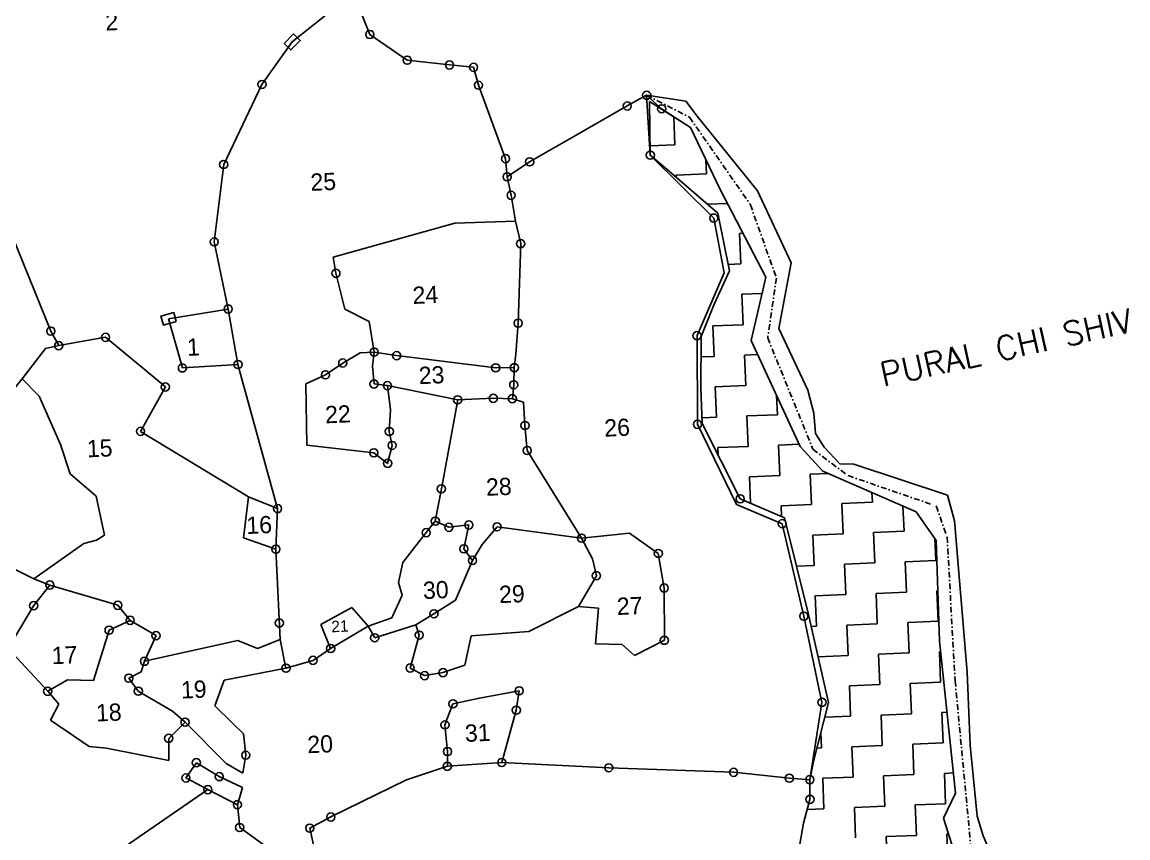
# Model space of a CAD drawing. Header units: metres. Extents: x 323278 to 326234, y 1818282 to 1821244.
# Drawn here: x 324935 to 325893, y 1819509 to 1820216 of the extents above; entities that cross this region are included whole.
import ezdxf

# ---------------------------------------------------------------- set-up
doc = ezdxf.new("R2010")
doc.units = ezdxf.units.M
doc.linetypes.add('DASHDOT', pattern=[1, 0.5, -0.25, 0, -0.25])
for name, color, linetype in [('POLY_HATCH', 12, 'Continuous'), ('POLY_PARCEL', 6, 'Continuous'), ('POLY_WATER', 4, 'Continuous'), ('TEXT_MAPOUT', 7, 'Continuous'), ('TEXT_PARCEL', 7, 'Continuous'), ('V_BOUND_LINE', 7, 'Continuous'), ('V_BOUND_STREAM_LINE', 7, 'DASHDOT')]:
    doc.layers.add(name, color=color, linetype=linetype)
doc.styles.get("Standard").update_dxf_attribs({"font": 'simplex.shx'})
doc.styles.add('TEXT _PARCEL', font='', dxfattribs={"height": 0.25})
doc.styles.get('TEXT _PARCEL').set_extended_font_data('Kruti Dev 050')

msp = doc.modelspace()

# ---------------------------------------------------------------- linework, layer by layer
for points in [[(325161.94, 1820197.33), (325170.02, 1820205.6), (325175.74, 1820200.01), (325167.66, 1820191.74)], [(325068.3, 1819956.48), (325057.17, 1819953.37), (325055.02, 1819961.07), (325066.15, 1819964.18)]]:
    msp.add_lwpolyline(points, close=True)
for centre in [(325236.03, 1820205.19), (325268.4, 1820182.95), (325305.04, 1820178.74), (325325.86, 1820176.73), (325142.55, 1820161.88), (325330.07, 1820161.19), (325475.73, 1820152.52), (325458.95, 1820143.26), (325488.73, 1820140.8), (325353.57, 1820097.52), (325374.41, 1820094.81), (325478.94, 1820100.64), (325109.43, 1820092.52), (325354.92, 1820081.87), (325358.37, 1820065.87), (325533.91, 1820046.1), (325101.25, 1820025.47), (325366.67, 1820023.97), (325206.64, 1819998.28), (325113.34, 1819967.31), (325364.51, 1819955.07), (324959.69, 1819948.17), (325007.12, 1819942.8), (325519.41, 1819944.25), (324966.57, 1819935.58), (325212.55, 1819920.52), (325239.79, 1819929.98), (325259.18, 1819926.92), (325073.68, 1819916.29), (325121.79, 1819919.26), (325345.04, 1819916.33), (325361.15, 1819916.53), (325197.56, 1819910.28), (325239.63, 1819902.38), (325360.66, 1819901.7), (325058.89, 1819899.76), (325251.25, 1819900.93), (325312.13, 1819888.67), (325342.91, 1819889.94), (325359.5, 1819889.59), (325370.34, 1819866.44), (325519.81, 1819867.47), (325037.44, 1819861.29), (325252.88, 1819861.23), (325255.3, 1819849.14), (325372.33, 1819844.71), (325239.51, 1819842.71), (325251.44, 1819833.58), (325297.95, 1819811.51), (325556.74, 1819802.86), (325156.09, 1819794.42), (325292.71, 1819783.53), (325304.49, 1819778.23), (325321.75, 1819780.23), (325346.23, 1819778.66), (325593.2, 1819781.34), (325284.77, 1819773.58), (325419.38, 1819768.75), (325154.66, 1819759.24), (325317.46, 1819759.52), (325324.94, 1819749.56), (325485.82, 1819755.56), (325432.24, 1819736.27), (324958.88, 1819728.19), (325490.9, 1819725.6), (324944.84, 1819710.29), (325017.72, 1819710.61), (325291.51, 1819703.28), (325611.9, 1819701.23), (325028.45, 1819697.57), (325157.58, 1819695.35), (325010.17, 1819689.12), (325050.83, 1819684.37), (325240.21, 1819682.5), (325278.78, 1819684.8), (325202.05, 1819673.24), (325491.1, 1819680.34), (325040.82, 1819662.15), (325186.85, 1819662.9), (325163.36, 1819656.17), (325270.95, 1819656.25), (325027.29, 1819647.48), (325283.42, 1819649.7), (325299.38, 1819652.28), (324957.04, 1819636.12), (325035.46, 1819636.27), (325365.37, 1819636.58), (325308.03, 1819625.25), (325627.6, 1819626.53), (325362.85, 1819619.8), (325075.99, 1819609.38), (325301.07, 1819607), (325061.79, 1819595.32), (325128.55, 1819580.73), (325303.3, 1819584), (325085.8, 1819574.26), (325303.18, 1819571.16), (325350.28, 1819574.41), (325442.96, 1819569.86), (325076.7, 1819561.05), (325105.56, 1819562.23), (325551.03, 1819565.95), (325599.41, 1819560.88), (325617.08, 1819559.5), (325095.74, 1819550.93), (325121.33, 1819537.86), (325617.23, 1819542.5), (325202.21, 1819527.25), (325123.31, 1819518.08), (325183.98, 1819517.52)]:
    msp.add_circle(centre, 3.53)
at = {"layer": 'POLY_HATCH'}
for p, q in [((325478.94, 1820100.64), (325478.12, 1820147.25)), ((325478.12, 1820147.25), (325513.71, 1820124.69)), ((325513.71, 1820124.69), (325539.51, 1820070.75)), ((325495.44, 1820086.51), (325478.94, 1820100.64)), ((325537.46, 1820050.42), (325495.44, 1820086.51)), ((325539.51, 1820070.75), (325579.06, 1819994.83)), ((325547.56, 1820000.41), (325537.46, 1820050.42)), ((325534.25, 1819971.43), (325547.56, 1820000.41)), ((325579.06, 1819994.83), (325566.29, 1819940.03)), ((325523.01, 1819943.38), (325534.25, 1819971.43)), ((325522.69, 1819898.84), (325523.01, 1819943.38)), ((325566.29, 1819940.03), (325608.66, 1819848.21)), ((325523.97, 1819868.16), (325522.69, 1819898.84)), ((325556.74, 1819802.86), (325523.97, 1819868.16)), ((325608.66, 1819848.21), (325628.25, 1819826.98)), ((325628.25, 1819826.98), (325709.07, 1819791.73)), ((325595.05, 1819786.55), (325556.74, 1819802.86)), ((325709.07, 1819791.73), (325726.54, 1819766.73)), ((325615.64, 1819703.71), (325595.05, 1819786.55)), ((325726.54, 1819766.73), (325729.39, 1819679.42)), ((325633.32, 1819626.44), (325615.64, 1819703.71)), ((325729.39, 1819679.42), (325743.36, 1819547.86)), ((325620.36, 1819575.22), (325633.32, 1819626.44)), ((325617.08, 1819559.5), (325620.36, 1819575.22)), ((325617.23, 1819542.5), (325617.08, 1819559.5)), ((325611.48, 1819521.97), (325617.23, 1819542.5)), ((325743.36, 1819547.86), (325732.81, 1819526.21)), ((325603.91, 1819477.57), (325611.48, 1819521.97)), ((325732.81, 1819526.21), (325745.93, 1819485.33))]:
    msp.add_line(p, q, dxfattribs=at)
at = {"layer": 'POLY_HATCH', "linetype": 'Continuous'}
for p, q in [((325500.23, 1820109.64), (325499.23, 1820133.86)), ((325478.8, 1820108.76), (325500.23, 1820109.64)), ((325527.65, 1820084.37), (325527.15, 1820096.59)), ((325501.31, 1820083.29), (325527.65, 1820084.37)), ((325501.38, 1820081.41), (325501.31, 1820083.29)), ((325528.73, 1820058.03), (325545.78, 1820058.73)), ((325528.73, 1820057.91), (325528.73, 1820058.03)), ((325556.15, 1820032.76), (325559.24, 1820032.89)), ((325557.23, 1820006.42), (325556.15, 1820032.76)), ((325546.44, 1820005.98), (325557.23, 1820006.42)), ((325558.31, 1819980.08), (325575.79, 1819980.79)), ((325559.39, 1819953.73), (325558.31, 1819980.08)), ((325533.05, 1819952.65), (325559.39, 1819953.73)), ((325534.13, 1819926.31), (325533.05, 1819952.65)), ((325522.89, 1819925.85), (325534.13, 1819926.31)), ((325560.47, 1819927.39), (325571.91, 1819927.86)), ((325561.55, 1819901.04), (325560.47, 1819927.39)), ((325535.21, 1819899.96), (325561.55, 1819901.04)), ((325536.29, 1819873.62), (325535.21, 1819899.96)), ((325588.97, 1819875.78), (325588.3, 1819892.35)), ((325523.77, 1819873.11), (325536.29, 1819873.62)), ((325562.63, 1819874.7), (325588.97, 1819875.78)), ((325563.71, 1819848.35), (325562.63, 1819874.7)), ((325537.36, 1819847.27), (325563.71, 1819848.35)), ((325590.05, 1819849.43), (325607.76, 1819850.16)), ((325591.13, 1819823.09), (325590.05, 1819849.43)), ((325537.62, 1819840.96), (325537.36, 1819847.27)), ((325564.79, 1819822.01), (325591.13, 1819823.09)), ((325565.73, 1819799.03), (325564.79, 1819822.01)), ((325617.48, 1819824.17), (325633.22, 1819824.81)), ((325618.56, 1819797.82), (325617.48, 1819824.17)), ((325644.9, 1819798.9), (325671.25, 1819799.98)), ((325671.25, 1819799.98), (325670.9, 1819808.38)), ((325592.21, 1819796.74), (325618.56, 1819797.82)), ((325592.59, 1819787.6), (325592.21, 1819796.74)), ((325645.98, 1819772.56), (325644.9, 1819798.9)), ((325698.67, 1819774.72), (325697.77, 1819796.65)), ((325619.64, 1819771.48), (325645.98, 1819772.56)), ((325620.72, 1819745.14), (325619.64, 1819771.48)), ((325672.32, 1819773.64), (325698.67, 1819774.72)), ((325673.4, 1819747.29), (325672.32, 1819773.64)), ((325726.09, 1819749.45), (325725.31, 1819768.48)), ((325605.5, 1819744.51), (325620.72, 1819745.14)), ((325647.06, 1819746.21), (325673.4, 1819747.29)), ((325648.14, 1819719.87), (325647.06, 1819746.21)), ((325699.75, 1819748.37), (325726.09, 1819749.45)), ((325700.83, 1819722.03), (325699.75, 1819748.37)), ((325727.17, 1819723.11), (325727.96, 1819723.14)), ((325728.25, 1819696.76), (325727.17, 1819723.11)), ((325621.8, 1819718.79), (325648.14, 1819719.87)), ((325622.87, 1819692.45), (325621.8, 1819718.79)), ((325674.48, 1819720.95), (325700.83, 1819722.03)), ((325675.56, 1819694.61), (325674.48, 1819720.95)), ((325649.22, 1819693.53), (325675.56, 1819694.61)), ((325701.91, 1819695.68), (325728.25, 1819696.76)), ((325702.99, 1819669.34), (325701.91, 1819695.68)), ((325618.26, 1819692.26), (325622.87, 1819692.45)), ((325650.3, 1819667.18), (325649.22, 1819693.53)), ((325624.24, 1819666.11), (325650.3, 1819667.18)), ((325676.64, 1819668.26), (325702.99, 1819669.34)), ((325677.72, 1819641.92), (325676.64, 1819668.26)), ((325729.33, 1819670.42), (325730.34, 1819670.46)), ((325730.41, 1819644.08), (325729.33, 1819670.42)), ((325651.38, 1819640.84), (325677.72, 1819641.92)), ((325652.46, 1819614.49), (325651.38, 1819640.84)), ((325704.07, 1819643), (325730.41, 1819644.08)), ((325705.15, 1819616.65), (325704.07, 1819643)), ((325731.49, 1819617.73), (325735.93, 1819617.91)), ((325732.57, 1819591.39), (325731.49, 1819617.73)), ((325630.06, 1819613.58), (325652.46, 1819614.49)), ((325678.8, 1819615.57), (325705.15, 1819616.65)), ((325679.88, 1819589.23), (325678.8, 1819615.57)), ((325627.19, 1819587.07), (325626.66, 1819600.11)), ((325653.54, 1819588.15), (325679.88, 1819589.23)), ((325706.23, 1819590.31), (325732.57, 1819591.39)), ((325707.3, 1819563.96), (325706.23, 1819590.31)), ((325623.32, 1819586.91), (325627.19, 1819587.07)), ((325654.62, 1819561.8), (325653.54, 1819588.15)), ((325628.27, 1819560.73), (325654.62, 1819561.8)), ((325629.35, 1819534.38), (325628.27, 1819560.73)), ((325680.96, 1819562.88), (325707.3, 1819563.96)), ((325682.04, 1819536.54), (325680.96, 1819562.88)), ((325733.65, 1819565.04), (325741.51, 1819565.36)), ((325734.73, 1819538.7), (325733.65, 1819565.04)), ((325614.79, 1819533.78), (325629.35, 1819534.38)), ((325655.7, 1819535.46), (325682.04, 1819536.54)), ((325656.77, 1819509.12), (325655.7, 1819535.46)), ((325708.38, 1819537.62), (325734.73, 1819538.7)), ((325709.46, 1819511.27), (325708.38, 1819537.62)), ((325735.81, 1819512.35), (325737.24, 1819512.41)), ((325736.89, 1819486.01), (325735.81, 1819512.35)), ((325683.12, 1819510.2), (325709.46, 1819511.27)), ((325684.2, 1819483.85), (325683.12, 1819510.2))]:
    msp.add_line(p, q, dxfattribs=at)
at = {"layer": 'POLY_PARCEL'}
for p, q in [((325168.84, 1820198.67), (325221.69, 1820241.03)), ((325142.55, 1820161.88), (325168.84, 1820198.67)), ((325109.43, 1820092.52), (325142.55, 1820161.88)), ((325478.94, 1820100.64), (325475.73, 1820152.52)), ((325533.91, 1820046.1), (325478.94, 1820100.64)), ((325478.94, 1820100.64), (325478.94, 1820100.64)), ((324959.69, 1819948.17), (324899.64, 1820096.09)), ((325101.25, 1820025.47), (325109.43, 1820092.52)), ((325354.92, 1820081.87), (325358.37, 1820065.87)), ((325358.37, 1820065.87), (325362.03, 1820043.52)), ((325204.14, 1820012.29), (325309.56, 1820041.63)), ((325309.56, 1820041.63), (325362.03, 1820043.52)), ((325362.03, 1820043.52), (325366.67, 1820023.97)), ((325542.99, 1819998.75), (325533.91, 1820046.1)), ((325113.34, 1819967.31), (325101.25, 1820025.47)), ((325366.67, 1820023.97), (325364.51, 1819955.07)), ((325206.64, 1819998.28), (325204.14, 1820012.29)), ((325204.14, 1820012.29), (325204.14, 1820012.29)), ((325214.34, 1819967.16), (325206.64, 1819998.28)), ((325519.41, 1819944.25), (325542.99, 1819998.75)), ((325113.34, 1819967.31), (325061.66, 1819958.78)), ((325121.79, 1819919.26), (325113.34, 1819967.31)), ((325235.33, 1819956.47), (325214.34, 1819967.16)), ((325061.66, 1819958.78), (325073.68, 1819916.29)), ((325239.79, 1819929.98), (325235.33, 1819956.47)), ((325364.51, 1819955.07), (325362.32, 1819928.1)), ((324966.57, 1819935.58), (324959.69, 1819948.17)), ((324959.69, 1819948.17), (324959.69, 1819948.17)), ((325519.81, 1819867.47), (325519.41, 1819944.25)), ((325519.41, 1819944.25), (325519.41, 1819944.25)), ((325519.41, 1819944.25), (325519.41, 1819944.25)), ((324966.57, 1819935.58), (324955.11, 1819933.19)), ((325007.12, 1819942.8), (324966.57, 1819935.58)), ((325058.89, 1819899.76), (325007.12, 1819942.8)), ((324955.11, 1819933.19), (324935, 1819906.7)), ((325212.55, 1819920.52), (325227.6, 1819929.48)), ((325227.6, 1819929.48), (325239.79, 1819929.98)), ((325239.79, 1819929.98), (325238.36, 1819917.73)), ((325239.79, 1819929.98), (325259.18, 1819926.92)), ((325259.18, 1819926.92), (325345.04, 1819916.33)), ((325362.32, 1819928.1), (325361.15, 1819916.53)), ((325073.68, 1819916.29), (325121.79, 1819919.26)), ((325156.09, 1819794.42), (325121.79, 1819919.26)), ((325121.79, 1819919.26), (325121.79, 1819919.26)), ((325197.56, 1819910.28), (325212.55, 1819920.52)), ((325238.36, 1819917.73), (325239.63, 1819902.38)), ((325345.04, 1819916.33), (325361.15, 1819916.53)), ((325361.15, 1819916.53), (325360.66, 1819901.7)), ((324909.3, 1819875.28), (324935, 1819906.7)), ((324935, 1819906.7), (324949.74, 1819891.91)), ((325180.53, 1819902.53), (325197.56, 1819910.28)), ((325037.44, 1819861.29), (325058.89, 1819899.76)), ((325058.89, 1819899.76), (325058.89, 1819899.76)), ((325181.43, 1819849.32), (325180.53, 1819902.53)), ((325239.63, 1819902.38), (325251.25, 1819900.93)), ((325312.13, 1819888.67), (325251.25, 1819900.93)), ((325251.25, 1819900.93), (325251.25, 1819900.93)), ((325251.25, 1819900.93), (325254.04, 1819879.88)), ((325360.66, 1819901.7), (325359.5, 1819889.59)), ((324949.74, 1819891.91), (324968.22, 1819849.97)), ((325312.13, 1819888.67), (325297.95, 1819811.51)), ((325342.91, 1819889.94), (325312.13, 1819888.67)), ((325359.5, 1819889.59), (325342.91, 1819889.94)), ((325359.5, 1819889.59), (325368.96, 1819886.68)), ((325368.96, 1819886.68), (325370.34, 1819866.44)), ((325254.04, 1819879.88), (325252.88, 1819861.23)), ((325553.53, 1819797.82), (325519.81, 1819867.47)), ((325130.97, 1819804.46), (325037.44, 1819861.29)), ((325252.88, 1819861.23), (325255.3, 1819849.14)), ((325370.34, 1819866.44), (325372.33, 1819844.71)), ((324968.22, 1819849.97), (324976.32, 1819824.64)), ((325239.51, 1819842.71), (325181.43, 1819849.32)), ((325255.3, 1819849.14), (325251.44, 1819833.58)), ((325251.44, 1819833.58), (325239.51, 1819842.71)), ((325372.33, 1819844.71), (325419.38, 1819768.75)), ((324976.32, 1819824.64), (324998.96, 1819805.04)), ((325297.95, 1819811.51), (325292.71, 1819783.53)), ((324998.96, 1819805.04), (325006.13, 1819771.33)), ((325130.97, 1819804.46), (325126.64, 1819769)), ((325156.09, 1819794.42), (325130.97, 1819804.46)), ((325130.97, 1819804.46), (325130.97, 1819804.46)), ((325154.66, 1819759.24), (325156.09, 1819794.42)), ((325156.09, 1819794.42), (325156.09, 1819794.42)), ((325593.2, 1819781.34), (325553.53, 1819797.82)), ((325292.71, 1819783.53), (325284.77, 1819773.58)), ((325304.49, 1819778.23), (325292.71, 1819783.53)), ((325611.9, 1819701.23), (325593.2, 1819781.34)), ((325006.13, 1819771.33), (324999.23, 1819767.2)), ((325284.77, 1819773.58), (325264.63, 1819747.73)), ((325321.75, 1819780.23), (325304.49, 1819778.23)), ((325317.46, 1819759.52), (325321.75, 1819780.23)), ((325333.36, 1819763.38), (325346.23, 1819778.66)), ((325346.23, 1819778.66), (325419.38, 1819768.75)), ((325419.38, 1819768.75), (325460.94, 1819773.19)), ((325460.94, 1819773.19), (325485.82, 1819755.56)), ((324945.03, 1819733.59), (324889.44, 1819761.27)), ((324988.43, 1819764.19), (324945.03, 1819733.59)), ((324999.23, 1819767.2), (324988.43, 1819764.19)), ((325126.64, 1819769), (325154.66, 1819759.24)), ((325324.94, 1819749.56), (325333.36, 1819763.38)), ((325428.89, 1819750.94), (325419.38, 1819768.75)), ((325419.38, 1819768.75), (325419.38, 1819768.75)), ((325158.23, 1819681.08), (325154.66, 1819759.24)), ((325324.94, 1819749.56), (325317.46, 1819759.52)), ((325485.82, 1819755.56), (325490.9, 1819725.6)), ((325264.63, 1819747.73), (325260.85, 1819730.26)), ((325310.3, 1819714.96), (325324.94, 1819749.56)), ((325432.24, 1819736.27), (325428.89, 1819750.94)), ((324958.88, 1819728.19), (324945.03, 1819733.59)), ((324945.03, 1819733.59), (324945.03, 1819733.59)), ((325416.86, 1819709.66), (325432.24, 1819736.27)), ((324944.84, 1819710.29), (324958.88, 1819728.19)), ((324958.88, 1819728.19), (325017.72, 1819710.61)), ((325260.85, 1819730.26), (325263.87, 1819719.47)), ((325490.9, 1819725.6), (325491.1, 1819680.34)), ((325263.87, 1819719.47), (325254.92, 1819699.79)), ((325291.51, 1819703.28), (325310.3, 1819714.96)), ((324922.76, 1819673.21), (324944.84, 1819710.29)), ((325017.72, 1819710.61), (325028.45, 1819697.57)), ((325220.51, 1819708.64), (325193.49, 1819694.06)), ((325234.66, 1819692.54), (325220.51, 1819708.64)), ((325416.86, 1819709.66), (325373.71, 1819688.05)), ((325433.94, 1819708.17), (325416.86, 1819709.66)), ((325431.36, 1819677.34), (325433.94, 1819708.17)), ((325010.17, 1819689.12), (325028.45, 1819697.57)), ((325028.45, 1819697.57), (325050.83, 1819684.37)), ((325254.92, 1819699.79), (325234.66, 1819692.54)), ((325275.84, 1819693.66), (325291.51, 1819703.28)), ((325627.6, 1819626.53), (325611.9, 1819701.23)), ((324996.54, 1819645.58), (325010.17, 1819689.12)), ((325193.49, 1819694.06), (325202.05, 1819673.24)), ((325202.05, 1819673.24), (325234.66, 1819692.54)), ((325234.66, 1819692.54), (325240.21, 1819682.5)), ((325240.21, 1819682.5), (325275.84, 1819693.66)), ((325270.95, 1819656.25), (325278.78, 1819684.8)), ((325278.78, 1819684.8), (325275.84, 1819693.66)), ((325373.71, 1819688.05), (325323.77, 1819684.08)), ((325050.83, 1819684.37), (325040.82, 1819662.15)), ((325040.82, 1819662.15), (325121.65, 1819680.22)), ((325121.65, 1819680.22), (325138.64, 1819673.22)), ((325138.64, 1819673.22), (325158.23, 1819681.08)), ((325158.23, 1819681.08), (325163.36, 1819656.17)), ((325323.77, 1819684.08), (325318.38, 1819658.83)), ((325454.46, 1819676.64), (325431.36, 1819677.34)), ((325465.28, 1819667.21), (325454.46, 1819676.64)), ((325491.1, 1819680.34), (325465.28, 1819667.21)), ((324957.04, 1819636.12), (324922.76, 1819673.21)), ((325202.05, 1819673.24), (325186.85, 1819662.9)), ((325040.82, 1819662.15), (325037.98, 1819653.05)), ((325040.82, 1819662.15), (325040.82, 1819662.15)), ((325163.36, 1819656.17), (325109.84, 1819645.63)), ((325186.85, 1819662.9), (325163.36, 1819656.17)), ((325283.42, 1819649.7), (325270.95, 1819656.25)), ((325318.38, 1819658.83), (325299.38, 1819652.28)), ((325037.98, 1819653.05), (325027.29, 1819647.48)), ((325027.29, 1819647.48), (325035.46, 1819636.27)), ((325299.38, 1819652.28), (325283.42, 1819649.7)), ((324957.04, 1819636.12), (324974.04, 1819645.94)), ((324974.04, 1819645.94), (324996.54, 1819645.58)), ((325109.84, 1819645.63), (325101.75, 1819623.49)), ((324966.69, 1819624.87), (324957.04, 1819636.12)), ((325035.46, 1819636.27), (325065.07, 1819618.88)), ((325330.96, 1819630.04), (325308.03, 1819625.25)), ((325365.37, 1819636.58), (325330.96, 1819630.04)), ((325362.85, 1819619.8), (325365.37, 1819636.58)), ((324959.34, 1819611.19), (324966.69, 1819624.87)), ((325065.07, 1819618.88), (325075.99, 1819609.38)), ((325101.75, 1819623.49), (325117.13, 1819608.49)), ((325308.03, 1819625.25), (325301.07, 1819607)), ((325350.28, 1819574.41), (325362.85, 1819619.8)), ((325617.08, 1819559.5), (325627.6, 1819626.53)), ((324993.04, 1819588.2), (324959.34, 1819611.19)), ((325075.99, 1819609.38), (325061.79, 1819595.32)), ((325111.5, 1819573.62), (325075.99, 1819609.38)), ((325117.13, 1819608.49), (325126.5, 1819599.26)), ((325126.5, 1819599.26), (325128.55, 1819580.73)), ((325301.07, 1819607), (325303.3, 1819584)), ((325061.79, 1819595.32), (325061.94, 1819576.08)), ((325007.87, 1819586.88), (324993.04, 1819588.2)), ((325061.94, 1819576.08), (325007.87, 1819586.88)), ((325128.55, 1819580.73), (325125.97, 1819565.23)), ((325303.3, 1819584), (325303.18, 1819571.16)), ((325085.8, 1819574.26), (325076.7, 1819561.05)), ((325105.56, 1819562.23), (325085.8, 1819574.26)), ((325125.97, 1819565.23), (325111.5, 1819573.62)), ((325303.18, 1819571.16), (325267.69, 1819559.44)), ((325350.28, 1819574.41), (325303.18, 1819571.16)), ((325442.96, 1819569.86), (325350.28, 1819574.41)), ((325551.03, 1819565.95), (325442.96, 1819569.86)), ((325076.7, 1819561.05), (325095.74, 1819550.93)), ((325125.86, 1819552.8), (325105.56, 1819562.23)), ((325599.41, 1819560.88), (325551.03, 1819565.95)), ((325617.08, 1819559.5), (325599.41, 1819560.88)), ((325095.74, 1819550.93), (324962.47, 1819459.42)), ((325095.74, 1819550.93), (325121.33, 1819537.86)), ((325095.74, 1819550.93), (325095.74, 1819550.93)), ((325121.33, 1819537.86), (325125.86, 1819552.8)), ((325267.69, 1819559.44), (325202.21, 1819527.25)), ((325617.23, 1819542.5), (325617.08, 1819559.5)), ((325617.08, 1819559.5), (325617.08, 1819559.5)), ((325611.48, 1819521.97), (325617.23, 1819542.5)), ((325123.31, 1819518.08), (325121.33, 1819537.86)), ((325202.21, 1819527.25), (325183.98, 1819517.52)), ((325603.91, 1819477.57), (325611.48, 1819521.97)), ((325185.64, 1819473.13), (325123.31, 1819518.08)), ((325183.98, 1819517.52), (325188.69, 1819496.54))]:
    msp.add_line(p, q, dxfattribs=at)
at = {"layer": 'POLY_WATER'}
for p, q in [((325488.73, 1820140.8), (325475.73, 1820152.52)), ((325475.73, 1820152.52), (325509.68, 1820147.5)), ((325509.68, 1820147.5), (325519.52, 1820134.34)), ((325513.71, 1820124.69), (325488.73, 1820140.8)), ((325519.52, 1820134.34), (325571.77, 1820069.65)), ((325539.51, 1820070.75), (325513.71, 1820124.69)), ((325579.06, 1819994.83), (325539.51, 1820070.75)), ((325571.77, 1820069.65), (325600.79, 1820007.28)), ((325600.79, 1820007.28), (325590.24, 1819950.42)), ((325566.29, 1819940.03), (325579.06, 1819994.83)), ((325590.24, 1819950.42), (325615.36, 1819896.93)), ((325608.66, 1819848.21), (325566.29, 1819940.03)), ((325615.36, 1819896.93), (325620.46, 1819877.14)), ((325620.46, 1819877.14), (325621.9, 1819859.35)), ((325621.9, 1819859.35), (325629.54, 1819847.52)), ((325628.25, 1819826.98), (325608.66, 1819848.21)), ((325629.54, 1819847.52), (325643, 1819833.07)), ((325643, 1819833.07), (325655.16, 1819832.86)), ((325655.16, 1819832.86), (325736.45, 1819806.06)), ((325709.07, 1819791.73), (325628.25, 1819826.98)), ((325736.45, 1819806.06), (325742.38, 1819783.77)), ((325726.54, 1819766.73), (325709.07, 1819791.73)), ((325742.38, 1819783.77), (325753.46, 1819652.81)), ((325729.39, 1819679.42), (325726.54, 1819766.73)), ((325743.36, 1819547.86), (325729.39, 1819679.42)), ((325753.46, 1819652.81), (325756.06, 1819589.36)), ((325756.06, 1819589.36), (325762.17, 1819527.8)), ((325732.81, 1819526.21), (325743.36, 1819547.86)), ((325745.93, 1819485.33), (325732.81, 1819526.21)), ((325762.17, 1819527.8), (325767.15, 1819510.87)), ((325767.15, 1819510.87), (325774.25, 1819494.73))]:
    msp.add_line(p, q, dxfattribs=at)
at = {"layer": 'V_BOUND_LINE'}
for p, q in [((325221.69, 1820241.03), (325236.03, 1820205.19)), ((325236.03, 1820205.19), (325268.4, 1820182.95)), ((325268.4, 1820182.95), (325305.04, 1820178.74)), ((325305.04, 1820178.74), (325325.86, 1820176.73)), ((325325.86, 1820176.73), (325330.07, 1820161.19)), ((325330.07, 1820161.19), (325353.57, 1820097.52)), ((325458.95, 1820143.26), (325475.73, 1820152.52)), ((325410.74, 1820115.58), (325458.95, 1820143.26)), ((325374.41, 1820094.81), (325410.74, 1820115.58)), ((325353.57, 1820097.52), (325354.92, 1820081.87)), ((325354.92, 1820081.87), (325374.41, 1820094.81))]:
    msp.add_line(p, q, dxfattribs=at)
at = {"layer": 'V_BOUND_STREAM_LINE', "ltscale": 10}
for p, q in [((325475.73, 1820152.52), (325512.78, 1820133.4)), ((325512.78, 1820133.4), (325565.64, 1820057.69)), ((325565.64, 1820057.69), (325588.11, 1819994.19)), ((325588.11, 1819994.19), (325580.59, 1819942.31)), ((325580.59, 1819942.31), (325619.81, 1819845.82)), ((325619.81, 1819845.82), (325650.16, 1819822.97)), ((325650.16, 1819822.97), (325726.48, 1819796.7)), ((325726.48, 1819796.7), (325735.96, 1819769.85)), ((325735.96, 1819769.85), (325742.96, 1819645.13)), ((325742.96, 1819645.13), (325756.54, 1819501.68))]:
    msp.add_line(p, q, dxfattribs=at)

# ---------------------------------------------------------------- texts
at = {"layer": 'TEXT_MAPOUT'}
msp.add_text('PURAL CHI SHIV', height=20.761, rotation=12.41512, dxfattribs=at).set_placement((325680.66, 1819899.93))
at = {"layer": 'TEXT_PARCEL', "style": 'TEXT _PARCEL'}
for s, height, p in [('2', 14.95, (325007.25, 1820208.54)), ('25', 14.948, (325184.84, 1820069.66)), ('24', 14.948, (325273.31, 1819971.68)), ('1', 14.95, (325077.89, 1819926.71)), ('23', 14.948, (325278.67, 1819902.19)), ('22', 14.948, (325197.53, 1819868.27)), ('26', 14.948, (325439.36, 1819856.68)), ('15', 14.948, (324991.2, 1819838.78)), ('28', 14.948, (325336.93, 1819805.48)), ('16', 14.948, (325129.34, 1819772.36)), ('30', 14.948, (325282.33, 1819716.03)), ('29', 14.948, (325348.22, 1819712.48)), ('27', 14.948, (325450.21, 1819702.21)), ('21', 9.965, (325202.84, 1819687.22)), ('17', 14.948, (324960.8, 1819659.56)), ('19', 14.948, (325072.69, 1819629.8)), ('18', 14.948, (324999.1, 1819609.92)), ('20', 14.948, (325182.17, 1819582.45)), ('31', 14.948, (325318.68, 1819592.26))]:
    msp.add_text(s, height=height, rotation=2.34638, dxfattribs=at).set_placement(p)

doc.saveas('drawing.dxf')
